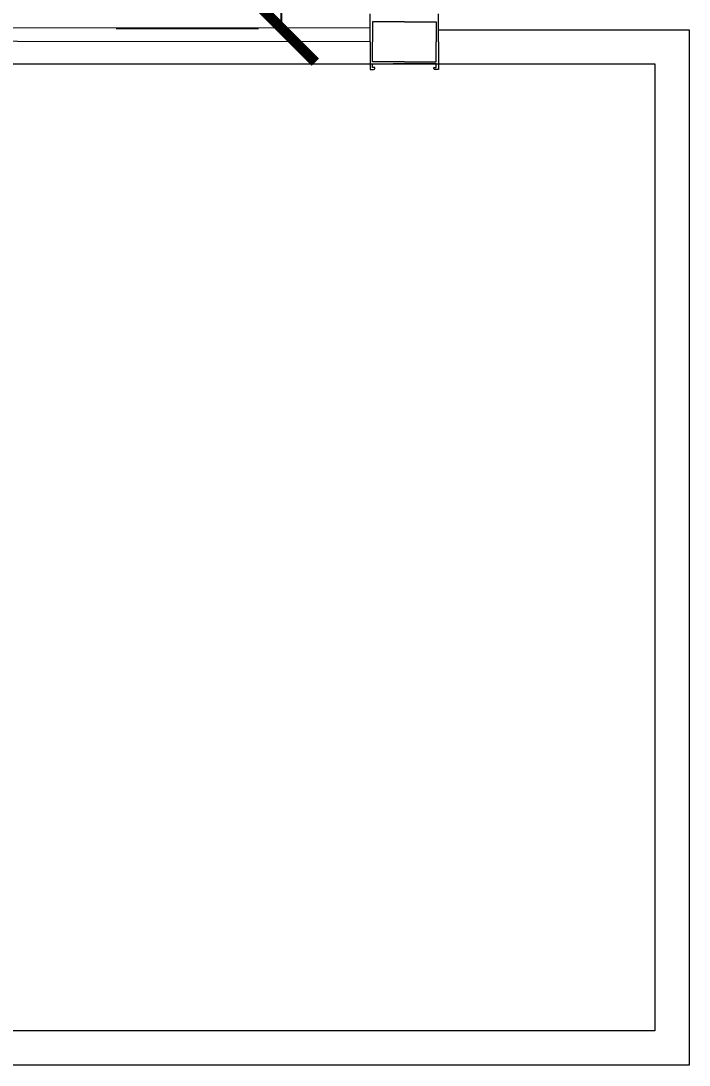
# Model space of a CAD drawing. Header units: millimetres. Extents: x 106699 to 122058, y 158555 to 162844.
# Drawn here: x 114005.5 to 114064.2, y 161696.4 to 161788.2 of the extents above; entities that cross this region are included whole.
import ezdxf

# ---------------------------------------------------------------- set-up
doc = ezdxf.new("R2010")
doc.units = ezdxf.units.MM
doc.layers.add('300_Z4_STR_F03$0$AUDIT_D_220920114151-103', color=251, linetype='Continuous', lineweight=5)
doc.layers.add('S2000-002 Çizgi', color=7, linetype='Continuous')
doc.styles.add('ROMANSTW', font='georgia.ttf')
doc.dimstyles.new('M1', dxfattribs={"dimtxt": 11, "dimasz": 6, "dimexe": 2, "dimexo": 16, "dimgap": 3, "dimtad": 1, "dimdec": 0, "dimzin": 12, "dimdsep": 46, "dimtxsty": 'ROMANSTW', "dimblk": 'ARCHTICK', "dimcen": 0.09, "dimclrd": 251, "dimclre": 251, "dimclrt": 1, "dimadec": 0, "dimazin": 0, "dimtfac": 1, "dimtdec": 0, "dimtix": 1, "dimtmove": 0, "dimatfit": 3, "dimldrblk": 'ARCHTICK', "dimfxl": 1, "dimtolj": 1, "dimtzin": 0, "dimarcsym": 0})

# ---------------------------------------------------------------- blocks, each defined once
blk = doc.blocks.new('_ArchTick')
at = {"color": 0, "linetype": 'ByBlock', "const_width": 0.15}
blk.add_lwpolyline([(-0.5, -0.5), (0.5, 0.5)], dxfattribs=at)
blk = doc.blocks.new('*D474')
at = {"layer": 'Defpoints', "color": 0, "transparency": 16777216}
for p in [(2510.655, 739.802), (2509.033, 594.695), (2510.544, 594.695)]:
    blk.add_point(p, dxfattribs=at)
at = {"layer": 'S2000-002 Çizgi', "color": 251, "lineweight": -2, "transparency": 16777216}
for p, q in [((2494.655, 739.802), (2507.033, 739.802)), ((2509.033, 739.802), (2509.033, 594.695)), ((2494.544, 594.695), (2507.033, 594.695))]:
    blk.add_line(p, q, dxfattribs=at)
at = {"layer": 'S2000-002 Çizgi', "color": 251, "lineweight": -2, "transparency": 16777216, "xscale": 6, "yscale": 6, "zscale": 6}
for p, rotation in [((2509.033, 739.802), 90), ((2509.033, 594.695), 270)]:
    blk.add_blockref('_ArchTick', p, dxfattribs=dict(at, rotation=rotation))
at = {"layer": 'S2000-002 Çizgi', "color": 1, "true_color": 0xff0000, "transparency": 16777216, "insert": (2499.138, 667.249), "char_height": 11, "attachment_point": 5, "rotation": 90, "style": 'ROMANSTW'}
blk.add_mtext('\\A1;145', dxfattribs=at)
blk = doc.blocks.new('A$Ce99efe13')
at = {"layer": '300_Z4_STR_F03$0$AUDIT_D_220920114151-103', "color": 251, "lineweight": 9, "true_color": 0x5c5c5c}
for p, q in [((2014.995, 290.414), (2014.995, 292.864)), ((2020.995, 290.414), (2020.995, 292.864)), ((2017.995, 292.164), (2015.195, 292.164)), ((2015.195, 292.164), (2015.195, 290.414)), ((2017.995, 292.164), (2020.795, 292.164)), ((2020.795, 292.164), (2020.795, 290.414)), ((2014.995, 290.414), (2014.995, 287.964)), ((2015.195, 288.664), (2015.195, 290.414)), ((2020.795, 288.664), (2020.795, 290.414)), ((2020.995, 290.414), (2020.995, 287.964)), ((2014.731, 288.461), (2014.731, 288.464)), ((2017.995, 288.664), (2015.195, 288.664)), ((2015.195, 288.464), (2016.995, 288.464)), ((2015.195, 288.164), (2015.195, 288.464)), ((2020.795, 288.464), (2016.995, 288.464)), ((2017.995, 288.664), (2020.795, 288.664)), ((2020.795, 288.164), (2020.795, 288.464)), ((2014.995, 287.964), (2015.295, 287.964)), ((2015.395, 288.164), (2015.195, 288.164)), ((2015.395, 288.064), (2015.395, 288.164)), ((2020.595, 288.164), (2020.795, 288.164)), ((2020.595, 288.064), (2020.595, 288.164)), ((2020.995, 287.964), (2020.695, 287.964))]:
    blk.add_line(p, q, dxfattribs=at)
for points in [[(2020.995, 291.464), (2043, 291.464), (2043, 200.464), (388.88, 200.464)], [(2014.996, 291.614), (1951.8, 291.662), (1951.8, 226.664), (1630.676, 226.664)], [(2014.995, 290.414), (1953, 290.461), (1953, 225.464), (1629.476, 225.464)]]:
    blk.add_lwpolyline(points, dxfattribs=at)
blk.add_lwpolyline([(2040, 203.464), (1955, 203.464), (1955, 288.464), (2040, 288.464)], close=True, dxfattribs=at)
for centre, start, end in [((2015.295, 288.064), 270, 360), ((2020.695, 288.064), 180, 270)]:
    blk.add_arc(centre, 0.1, start, end, dxfattribs=at)
at = {"layer": 'S2000-002 Çizgi'}
dim = blk.add_linear_dim(base=(2007.178, 291.619), p1=(2008.8, 436.726), p2=(2008.69, 291.619), angle=90, dimstyle='M1', dxfattribs=at)
dim.commit()
dim.dimension.update_dxf_attribs({"geometry": '*D474', "text_midpoint": (1997.283, 364.172), "insert": (-501.855, -303.077)})

msp = doc.modelspace()

# ---------------------------------------------------------------- block references
at = {"layer": 'S2000-002 Çizgi'}
msp.add_blockref('A$Ce99efe13', (112021.186, 161495.926), dxfattribs=at)

doc.saveas('drawing.dxf')
